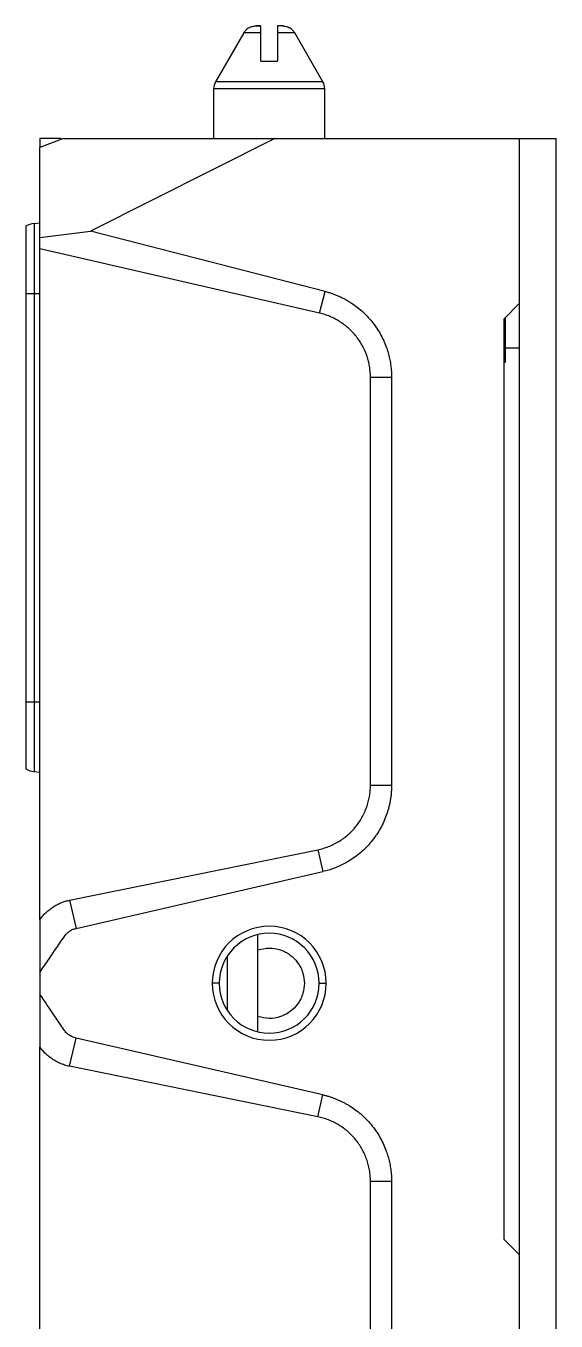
# Model space of a CAD drawing. Header units: millimetres. Extents: x 9226 to 36041, y 16031 to 21779.
# Drawn here: x 10833.2 to 10870.9, y 17168.2 to 17260.2 of the extents above; entities that cross this region are included whole.
import ezdxf

# ---------------------------------------------------------------- set-up
doc = ezdxf.new("R2010")
doc.units = ezdxf.units.MM

msp = doc.modelspace()

# ---------------------------------------------------------------- linework, layer by layer
at = {"color": 7, "linetype": 'Continuous', "lineweight": -3}
for p, q in [((10848.639, 17259.676), (10846.637, 17256.208)), ((10849.853, 17257.676), (10849.853, 17259.676)), ((10851.053, 17259.676), (10851.053, 17257.676)), ((10854.269, 17256.208), (10852.267, 17259.676)), ((10849.853, 17257.676), (10851.053, 17257.676)), ((10846.503, 17255.708), (10846.503, 17252.176)), ((10854.403, 17252.176), (10854.403, 17255.708)), ((10835.831, 17252.176), (10834.153, 17251.549)), ((10834.153, 17252.176), (10834.153, 17251.559)), ((10834.153, 17245.136), (10834.153, 17251.549)), ((10835.831, 17252.176), (10850.853, 17252.176)), ((10850.853, 17252.176), (10837.754, 17245.6)), ((10850.853, 17252.176), (10868.253, 17252.176)), ((10868.253, 17252.176), (10870.853, 17252.176)), ((10868.253, 17083.426), (10868.253, 17252.176)), ((10868.253, 17240.476), (10868.253, 17252.176)), ((10870.853, 17083.426), (10870.853, 17252.176)), ((10833.153, 17245.956), (10833.153, 17241.176)), ((10833.731, 17246.139), (10834.153, 17246.176)), ((10833.731, 17246.139), (10833.731, 17241.176)), ((10834.153, 17245.136), (10837.754, 17245.6)), ((10834.153, 17244.341), (10834.153, 17245.136)), ((10854.422, 17241.317), (10837.754, 17245.6)), ((10854.025, 17239.772), (10834.153, 17244.341)), ((10834.153, 17196.705), (10834.153, 17244.341)), ((10854.025, 17239.772), (10854.422, 17241.317)), ((10833.153, 17241.176), (10833.153, 17212.176)), ((10833.153, 17241.176), (10833.731, 17241.176)), ((10833.731, 17241.176), (10833.731, 17212.176)), ((10833.731, 17241.176), (10834.153, 17241.176)), ((10867.153, 17239.376), (10868.253, 17240.476)), ((10867.253, 17236.301), (10867.253, 17239.476)), ((10867.153, 17173.976), (10867.153, 17239.376)), ((10867.253, 17237.301), (10868.253, 17237.301)), ((10867.153, 17236.301), (10867.253, 17236.301)), ((10857.653, 17206.241), (10857.653, 17235.215)), ((10857.653, 17235.215), (10859.153, 17235.215)), ((10859.153, 17235.215), (10859.153, 17206.241)), ((10833.153, 17212.176), (10833.731, 17212.176)), ((10833.153, 17212.176), (10833.153, 17207.395)), ((10833.731, 17212.176), (10834.153, 17212.176)), ((10833.731, 17212.176), (10833.731, 17207.212)), ((10833.731, 17207.212), (10834.153, 17207.176)), ((10857.653, 17206.241), (10859.153, 17206.241)), ((10836.257, 17198.076), (10853.908, 17201.659)), ((10853.908, 17201.659), (10854.266, 17200.102)), ((10836.719, 17196.069), (10854.266, 17200.102)), ((10836.257, 17198.076), (10836.719, 17196.069)), ((10834.153, 17196.705), (10834.153, 17192.963)), ((10849.653, 17188.717), (10849.653, 17195.634)), ((10847.453, 17194.074), (10847.453, 17190.277)), ((10834.153, 17192.963), (10834.153, 17191.388)), ((10846.903, 17192.176), (10846.403, 17192.176)), ((10854.003, 17192.176), (10854.503, 17192.176)), ((10834.153, 17191.388), (10834.153, 17187.646)), ((10836.257, 17186.275), (10836.719, 17188.283)), ((10854.266, 17184.249), (10836.719, 17188.283)), ((10834.153, 16979.205), (10834.153, 17187.646)), ((10853.908, 17182.692), (10836.257, 17186.275)), ((10853.908, 17182.692), (10854.266, 17184.249)), ((10857.653, 17178.11), (10859.153, 17178.11)), ((10857.653, 17140.347), (10857.653, 17178.11)), ((10859.153, 17178.11), (10859.153, 17140.347)), ((10868.253, 17172.876), (10867.153, 17173.976)), ((10868.253, 17161.476), (10868.253, 17172.876))]:
    msp.add_line(p, q, dxfattribs=at)
at = {"color": 8, "linetype": 'Continuous', "lineweight": -3}
for p, q in [((10849.853, 17259.676), (10848.639, 17259.676)), ((10852.267, 17259.676), (10851.053, 17259.676)), ((10854.269, 17256.208), (10846.637, 17256.208)), ((10854.403, 17255.708), (10846.503, 17255.708))]:
    msp.add_line(p, q, dxfattribs=at)
at = {"color": 7, "linetype": 'Continuous', "lineweight": -3}
for centre, radius, start, end in [((10847.503, 17255.708), 1, 150, 180), ((10853.403, 17255.708), 1, 0, 30), ((10833.853, 17244.744), 1.4, 95, 120), ((10833.853, 17208.607), 1.4, 240, 265), ((10850.453, 17192.176), 4.05, 0, 180), ((10850.453, 17192.176), 3.55, 0, 180), ((10850.453, 17192.176), 4.05, 180, 0), ((10850.453, 17192.176), 3.55, 180, 0)]:
    msp.add_arc(centre, radius, start, end, dxfattribs=at)
for points, knots in [([(10849.005, 17260.042), (10848.93, 17259.991), (10848.783, 17259.892), (10848.685, 17259.743), (10848.636, 17259.67)], [0, 0, 0, 0, 0.508881, 1, 1, 1, 1]), ([(10849.005, 17260.042), (10849.087, 17260.081), (10849.247, 17260.159), (10849.424, 17260.17), (10849.511, 17260.176)], [0, 0, 0, 0, 0.508863, 1, 1, 1, 1]), ([(10849.853, 17260.176), (10849.802, 17260.176), (10849.699, 17260.176), (10849.59, 17260.176), (10849.52, 17260.176), (10849.498, 17260.176), (10849.52, 17260.176), (10849.59, 17260.176), (10849.699, 17260.176), (10849.802, 17260.176), (10849.853, 17260.176)], [0, 0, 0, 0, 0.124923, 0.250001, 0.374838, 0.499995, 0.624835, 0.749998, 0.874918, 1, 1, 1, 1]), ([(10849.853, 17259.676), (10849.853, 17259.766), (10849.853, 17259.948), (10849.853, 17260.115), (10849.853, 17260.172), (10849.853, 17260.175), (10849.853, 17260.176)], [0, 0, 0, 0, 0.296, 0.591459, 0.902643, 1, 1, 1, 1]), ([(10851.319, 17260.176), (10851.316, 17260.176), (10851.291, 17260.176), (10851.205, 17260.176), (10851.104, 17260.176), (10851.053, 17260.176)], [0, 0, 0, 0, 0.0614264, 0.530425, 1, 1, 1, 1]), ([(10851.053, 17260.176), (10851.053, 17260.159), (10851.053, 17260.132), (10851.053, 17259.923), (10851.053, 17259.752), (10851.053, 17259.676)], [0, 0, 0, 0, 0.444997, 0.750736, 1, 1, 1, 1]), ([(10851.433, 17260.175), (10851.419, 17260.175), (10851.403, 17260.176), (10851.33, 17260.175), (10851.319, 17260.175)], [0, 0, 0, 0, 0.848893, 1, 1, 1, 1]), ([(10851.395, 17260.176), (10851.482, 17260.17), (10851.66, 17260.159), (10851.82, 17260.081), (10851.901, 17260.042)], [0, 0, 0, 0, 0.491133, 1, 1, 1, 1]), ([(10852.27, 17259.67), (10852.222, 17259.743), (10852.124, 17259.892), (10851.976, 17259.991), (10851.901, 17260.042)], [0, 0, 0, 0, 0.491121, 1, 1, 1, 1]), ([(10835.656, 17252.176), (10835.515, 17252.176), (10835.014, 17252.176), (10834.513, 17252.176), (10834.153, 17252.176)], [0, 0, 0, 0, 0.281396, 1, 1, 1, 1]), ([(10854.422, 17241.317), (10854.506, 17241.294), (10854.674, 17241.249), (10854.921, 17241.169), (10855.164, 17241.079), (10855.402, 17240.979), (10855.637, 17240.869), (10855.867, 17240.75), (10856.093, 17240.62), (10856.533, 17240.344), (10857.15, 17239.863), (10857.853, 17239.095), (10858.423, 17238.223), (10858.756, 17237.457), (10858.939, 17236.86), (10859.035, 17236.455), (10859.103, 17236.046), (10859.145, 17235.632), (10859.151, 17235.355), (10859.153, 17235.215)], [0, 0, 0, 0, 0.031399, 0.062652, 0.093812, 0.124932, 0.156066, 0.187268, 0.218591, 0.250088, 0.374901, 0.49976, 0.624501, 0.749632, 0.799962, 0.849944, 0.899797, 0.949742, 1, 1, 1, 1]), ([(10857.653, 17235.215), (10857.652, 17235.291), (10857.65, 17235.441), (10857.633, 17235.665), (10857.607, 17235.887), (10857.569, 17236.108), (10857.52, 17236.327), (10857.461, 17236.545), (10857.334, 17236.938), (10857.089, 17237.488), (10856.651, 17238.143), (10856.111, 17238.716), (10855.585, 17239.111), (10855.131, 17239.372), (10854.775, 17239.538), (10854.407, 17239.675), (10854.153, 17239.74), (10854.025, 17239.772)], [0, 0, 0, 0, 0.035868, 0.071569, 0.107184, 0.142799, 0.178496, 0.21436, 0.250472, 0.375535, 0.500425, 0.624999, 0.74992, 0.812665, 0.874962, 0.937258, 1, 1, 1, 1]), ([(10853.908, 17201.659), (10853.973, 17201.673), (10854.104, 17201.701), (10854.297, 17201.754), (10854.487, 17201.815), (10854.675, 17201.883), (10854.859, 17201.96), (10855.041, 17202.045), (10855.219, 17202.138), (10855.567, 17202.338), (10856.057, 17202.692), (10856.615, 17203.268), (10857.069, 17203.93), (10857.346, 17204.541), (10857.505, 17205.052), (10857.59, 17205.443), (10857.643, 17205.841), (10857.65, 17206.107), (10857.653, 17206.241)], [0, 0, 0, 0, 0.031369, 0.062604, 0.093761, 0.124899, 0.156076, 0.187351, 0.218781, 0.250423, 0.37549, 0.500202, 0.624684, 0.74977, 0.812676, 0.87504, 0.937326, 1, 1, 1, 1]), ([(10859.153, 17206.241), (10859.152, 17206.162), (10859.151, 17206.005), (10859.137, 17205.769), (10859.115, 17205.536), (10859.085, 17205.303), (10859.046, 17205.072), (10858.998, 17204.842), (10858.941, 17204.614), (10858.876, 17204.387), (10858.716, 17203.903), (10858.396, 17203.182), (10857.805, 17202.3), (10857.077, 17201.525), (10856.397, 17201.014), (10855.848, 17200.693), (10855.469, 17200.504), (10855.079, 17200.342), (10854.678, 17200.205), (10854.403, 17200.136), (10854.266, 17200.102)], [0, 0, 0, 0, 0.027956, 0.055781, 0.083514, 0.111194, 0.138859, 0.166549, 0.194304, 0.222161, 0.250161, 0.375032, 0.500008, 0.624842, 0.749841, 0.800085, 0.849995, 0.899798, 0.949723, 1, 1, 1, 1]), ([(10834.153, 17196.705), (10834.189, 17196.754), (10834.26, 17196.852), (10834.378, 17196.991), (10834.502, 17197.124), (10834.634, 17197.25), (10834.773, 17197.369), (10834.919, 17197.482), (10835.111, 17197.615), (10835.351, 17197.757), (10835.644, 17197.894), (10835.946, 17198.004), (10836.153, 17198.052), (10836.257, 17198.076)], [0, 0, 0, 0, 0.070759, 0.141336, 0.211942, 0.282789, 0.354086, 0.426038, 0.498844, 0.626087, 0.751275, 0.87553, 1, 1, 1, 1]), ([(10834.153, 17192.963), (10834.377, 17193.29), (10834.8, 17193.906), (10835.333, 17194.689), (10835.756, 17195.306), (10836.007, 17195.678), (10836.232, 17195.849), (10836.315, 17195.914), (10836.41, 17195.968), (10836.498, 17196), (10836.605, 17196.039), (10836.673, 17196.057), (10836.719, 17196.069)], [0, 0, 0, 0, 0.289629, 0.546849, 0.69149, 0.839411, 0.868678, 0.897795, 0.916239, 0.948597, 0.965761, 1, 1, 1, 1]), ([(10849.653, 17194.542), (10849.919, 17194.605), (10850.453, 17194.733), (10851.266, 17194.583), (10851.957, 17194.22), (10852.522, 17193.651), (10852.889, 17192.947), (10852.933, 17192.412), (10852.953, 17192.176)], [0, 0, 0, 0, 0.171786, 0.345893, 0.511061, 0.660822, 0.85025, 1, 1, 1, 1]), ([(10852.953, 17192.176), (10852.933, 17191.939), (10852.889, 17191.404), (10852.522, 17190.7), (10851.957, 17190.131), (10851.266, 17189.768), (10850.453, 17189.618), (10849.919, 17189.746), (10849.653, 17189.809)], [0, 0, 0, 0, 0.14975, 0.339178, 0.48894, 0.654107, 0.828214, 1, 1, 1, 1]), ([(10836.719, 17188.283), (10836.535, 17188.32), (10836.362, 17188.397), (10836.136, 17188.558), (10836.066, 17188.62), (10835.941, 17188.757), (10835.888, 17188.834), (10835.628, 17189.217), (10835.024, 17190.105), (10834.485, 17190.9), (10834.153, 17191.388)], [0, 0, 0, 0, 0.125, 0.125, 0.1875, 0.1875, 0.25, 0.25, 0.5, 1, 1, 1, 1]), ([(10836.257, 17186.275), (10836.198, 17186.288), (10836.08, 17186.313), (10835.906, 17186.365), (10835.734, 17186.425), (10835.566, 17186.494), (10835.4, 17186.573), (10835.238, 17186.662), (10835.039, 17186.785), (10834.811, 17186.947), (10834.567, 17187.159), (10834.345, 17187.39), (10834.217, 17187.561), (10834.153, 17187.646)], [0, 0, 0, 0, 0.070627, 0.141117, 0.211685, 0.28254, 0.353893, 0.425947, 0.498903, 0.626368, 0.751621, 0.875781, 1, 1, 1, 1]), ([(10854.266, 17184.249), (10854.342, 17184.231), (10854.495, 17184.194), (10854.722, 17184.128), (10854.945, 17184.054), (10855.164, 17183.973), (10855.381, 17183.883), (10855.594, 17183.784), (10855.804, 17183.678), (10856.01, 17183.563), (10856.447, 17183.299), (10857.077, 17182.826), (10857.805, 17182.052), (10858.396, 17181.169), (10858.742, 17180.391), (10858.932, 17179.785), (10859.031, 17179.373), (10859.101, 17178.956), (10859.145, 17178.535), (10859.15, 17178.252), (10859.153, 17178.11)], [0, 0, 0, 0, 0.027944, 0.05576, 0.083487, 0.111164, 0.138829, 0.166524, 0.194286, 0.222154, 0.250168, 0.375048, 0.500025, 0.624821, 0.749815, 0.800056, 0.849966, 0.899774, 0.94971, 1, 1, 1, 1]), ([(10857.653, 17178.11), (10857.652, 17178.177), (10857.651, 17178.31), (10857.637, 17178.51), (10857.616, 17178.709), (10857.586, 17178.906), (10857.548, 17179.102), (10857.501, 17179.297), (10857.445, 17179.491), (10857.318, 17179.872), (10857.068, 17180.422), (10856.614, 17181.084), (10856.056, 17181.66), (10855.512, 17182.053), (10855.044, 17182.31), (10854.677, 17182.472), (10854.298, 17182.603), (10854.038, 17182.662), (10853.908, 17182.692)], [0, 0, 0, 0, 0.031364, 0.062594, 0.093748, 0.124885, 0.156063, 0.187341, 0.218775, 0.250423, 0.37549, 0.5002, 0.624668, 0.749756, 0.812662, 0.875029, 0.93732, 1, 1, 1, 1])]:
    msp.add_open_spline(points, degree=3, knots=knots, dxfattribs=at)

doc.saveas('drawing.dxf')
